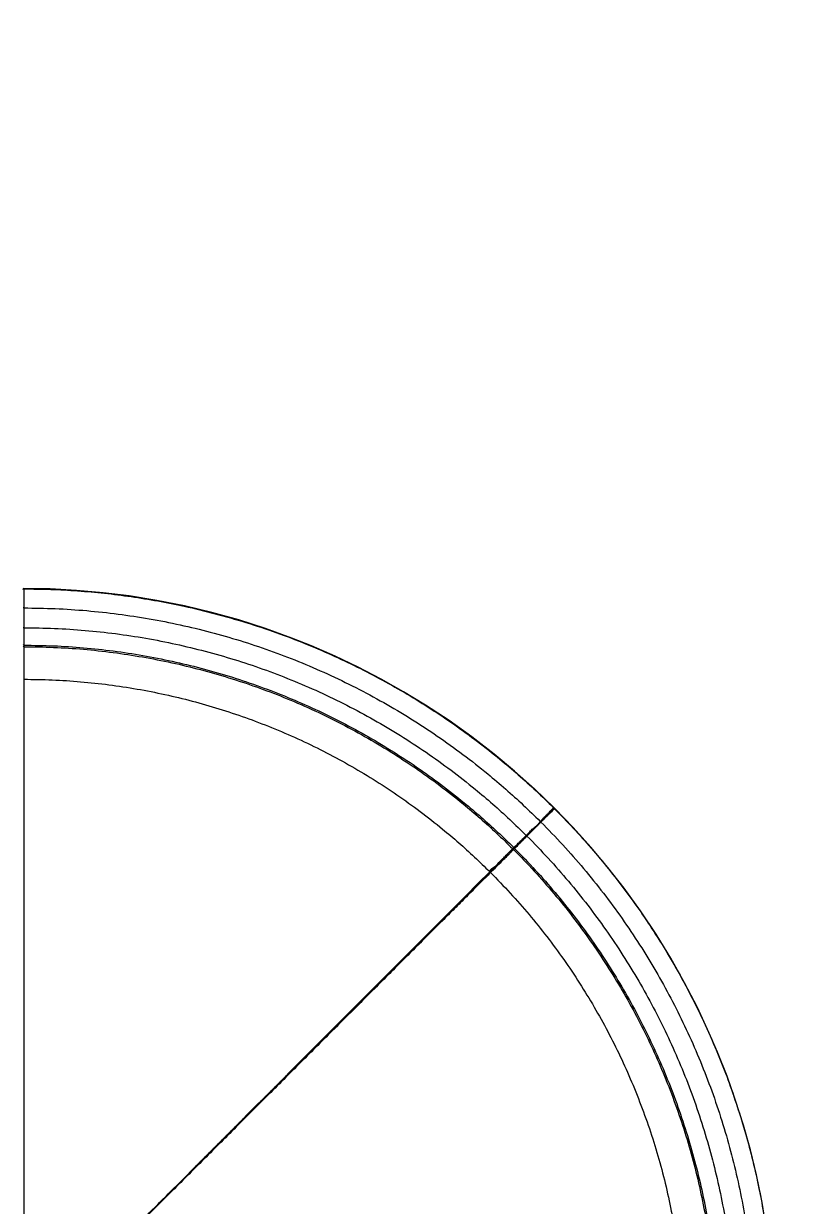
# Model space of a CAD drawing. Header units: millimetres. Extents: x -5906 to 5457, y -5155 to 4356.
# Drawn here: x -1905 to -1125, y 1085 to 2281 of the extents above; entities that cross this region are included whole.
import ezdxf

# ---------------------------------------------------------------- set-up
doc = ezdxf.new("R2010")
doc.units = ezdxf.units.MM
for name, color, linetype in [('DIKOM_ОБЪЕКТ', 7, 'Continuous'), ('DIKOM_РАЗМЕР_ЗОНА', 7, 'Continuous'), ('DIKOM_РАЗМЕР_ОБЪЕКТА', 7, 'Continuous')]:
    doc.layers.add(name, color=color, linetype=linetype)
doc.styles.add('style1', font='arial.ttf', dxfattribs={"width": 0.8})
doc.dimstyles.new('1-50', dxfattribs={"dimtxt": 300, "dimasz": 200, "dimexe": 100, "dimexo": 0, "dimgap": 100, "dimtad": 1, "dimtxsty": 'style1', "dimcen": 200, "dimclrd": 7, "dimclre": 7, "dimclrt": 7, "dimadec": 1, "dimazin": 2, "dimtfac": 1, "dimtmove": 0, "dimatfit": 2, "dimfxl": 0, "dimlwd": 25, "dimlwe": 18, "dimarcsym": 0})

# ---------------------------------------------------------------- blocks, each defined once
blk = doc.blocks.new('*D9')
at = {"layer": 'Defpoints', "color": 0, "transparency": 16777216}
for p in [(744.7, 2856.5), (-4941.7, -2428.9), (82.6, -2428.9)]:
    blk.add_point(p, dxfattribs=at)
at = {"layer": 'DIKOM_РАЗМЕР_ОБЪЕКТА', "color": 7, "lineweight": 18, "transparency": 16777216}
for p, q in [((744.7, 2856.5), (-5041.7, 2856.5)), ((82.6, -2428.9), (-5041.7, -2428.9))]:
    blk.add_line(p, q, dxfattribs=at)
at = {"layer": 'DIKOM_РАЗМЕР_ОБЪЕКТА', "color": 7, "lineweight": 25, "transparency": 16777216}
blk.add_line((-4941.7, 2656.5), (-4941.7, -2228.9), dxfattribs=at)
at = {"layer": 'DIKOM_РАЗМЕР_ОБЪЕКТА', "color": 7, "transparency": 16777216}
for points in [[(-4975.1, 2656.5), (-4908.4, 2656.5), (-4941.7, 2856.5)], [(-4975.1, -2228.9), (-4908.4, -2228.9), (-4941.7, -2428.9)]]:
    blk.add_solid(points, dxfattribs=at)
at = {"layer": 'DIKOM_РАЗМЕР_ОБЪЕКТА', "color": 7, "transparency": 16777216, "insert": (-5195, 213.8), "char_height": 300, "attachment_point": 5, "rotation": 90, "style": 'style1'}
blk.add_mtext('5300', dxfattribs=at)
blk = doc.blocks.new('*D10')
at = {"layer": 'Defpoints', "color": 0, "transparency": 16777216}
for p in [(394.7, 4356.5), (-5455.8, -3928.9), (81.8, -3928.9)]:
    blk.add_point(p, dxfattribs=at)
at = {"layer": 'DIKOM_РАЗМЕР_ЗОНА', "color": 7, "lineweight": 18, "transparency": 16777216}
for p, q in [((394.7, 4356.5), (-5555.8, 4356.5)), ((81.8, -3928.9), (-5555.8, -3928.9))]:
    blk.add_line(p, q, dxfattribs=at)
at = {"layer": 'DIKOM_РАЗМЕР_ЗОНА', "color": 7, "lineweight": 25, "transparency": 16777216}
blk.add_line((-5455.8, 4156.5), (-5455.8, -3728.9), dxfattribs=at)
at = {"layer": 'DIKOM_РАЗМЕР_ЗОНА', "color": 7, "transparency": 16777216}
for points in [[(-5489.1, 4156.5), (-5422.5, 4156.5), (-5455.8, 4356.5)], [(-5489.1, -3728.9), (-5422.5, -3728.9), (-5455.8, -3928.9)]]:
    blk.add_solid(points, dxfattribs=at)
at = {"layer": 'DIKOM_РАЗМЕР_ЗОНА', "color": 7, "transparency": 16777216, "insert": (-5709.1, 213.8), "char_height": 300, "attachment_point": 5, "rotation": 90, "style": 'style1'}
blk.add_mtext('8300', dxfattribs=at)

msp = doc.modelspace()

# ---------------------------------------------------------------- linework, layer by layer
at = {"layer": 'DIKOM_ОБЪЕКТ', "color": 7, "linetype": 'Continuous', "lineweight": 15}
for p, q in [((-1905.039, 1708.624), (-1905.74, 1707.994)), ((-1905.039, 1708.988), (-1905.039, 1708.624)), ((-1905.039, 1689.34), (-1905.78, 1689.339)), ((-1905.039, 1689.34), (-1905.039, 1669.34)), ((-1905.039, 1669.34), (-1905.778, 1669.339)), ((-1905.039, 1651.655), (-1905.768, 1652.309)), ((-1905.039, 1650.128), (-1905.764, 1650.778)), ((-1905.039, 1651.655), (-1905.039, 1650.128)), ((-1369.09, 1486.473), (-1368.825, 1486.739)), ((-1368.144, 1486.235), (-1369.085, 1486.286)), ((-1381.78, 1472.599), (-1382.305, 1473.123)), ((-1396.449, 1458.975), (-1396.449, 1458.976)), ((-1395.922, 1458.457), (-1396.445, 1458.979)), ((-1408.427, 1445.952), (-1408.48, 1446.93)), ((-1409.73, 1445.841), (-1409.707, 1445.864)), ((-1409.507, 1444.872), (-1409.56, 1445.844)), ((-1408.427, 1445.952), (-1409.507, 1444.872)), ((-1433.075, 1422.447), (-1430.785, 1424.704))]:
    msp.add_line(p, q, dxfattribs=at)
at = {"layer": 'DIKOM_ОБЪЕКТ', "color": 7, "linetype": 'Continuous', "lineweight": 15, "flags": 128}
for points in [[(-1368.833, 1487.437), (-1388.316, 1506.172), (-1408.46, 1524.208), (-1429.225, 1541.512), (-1451.687, 1558.878), (-1474.789, 1575.398), (-1498.484, 1591.04), (-1520.723, 1604.599), (-1543.434, 1617.397), (-1566.576, 1629.415), (-1590.109, 1640.63), (-1613.993, 1651.022), (-1633.74, 1658.891), (-1660.445, 1668.533), (-1687.5, 1677.173), (-1714.85, 1684.795), (-1742.466, 1691.388), (-1770.318, 1696.946), (-1798.349, 1701.459), (-1824.896, 1704.748), (-1851.559, 1707.101), (-1878.289, 1708.516), (-1905.039, 1708.988), (-1905.039, 1708.988)], [(-1367.886, 1486.492), (-1368.031, 1486.348), (-1368.144, 1486.235)], [(-1153.462, 1059.78), (-1158.116, 1087.798), (-1163.811, 1115.612), (-1169.949, 1140.926), (-1176.958, 1166.035), (-1184.824, 1190.896), (-1193.534, 1215.467), (-1203.074, 1239.704), (-1211.474, 1259.232), (-1223.539, 1284.932), (-1236.56, 1310.173), (-1250.51, 1334.901), (-1265.376, 1359.09), (-1281.14, 1382.715), (-1297.769, 1405.727), (-1314.216, 1426.825), (-1331.405, 1447.342), (-1349.305, 1467.243), (-1367.886, 1486.492), (-1367.886, 1486.492), (-1367.886, 1486.492)], [(-1381.78, 1472.599), (-1389.699, 1464.68), (-1395.922, 1458.457)], [(-1758.959, 1096.39), (-1744.906, 1110.494), (-1730.772, 1124.676), (-1716.595, 1138.898), (-1702.381, 1153.152), (-1688.115, 1167.457), (-1673.85, 1181.759), (-1659.623, 1196.02), (-1645.471, 1210.205), (-1631.437, 1224.268), (-1617.515, 1238.22), (-1603.687, 1252.076), (-1590.007, 1265.782), (-1576.509, 1279.304), (-1563.231, 1292.606), (-1546.789, 1309.077), (-1530.758, 1325.135), (-1515.183, 1340.734), (-1500.109, 1355.835), (-1485.574, 1370.392), (-1471.619, 1384.369), (-1458.285, 1397.725), (-1445.606, 1410.426), (-1433.634, 1422.419), (-1433.634, 1422.419), (-1433.634, 1422.419)], [(-1433.054, 1422.425), (-1433.058, 1422.42), (-1433.085, 1422.39)]]:
    msp.add_lwpolyline(points, dxfattribs=at)
at = {"layer": 'DIKOM_ОБЪЕКТ', "color": 7, "linetype": 'Continuous', "lineweight": 15}
for centre, radius, start, end in [((-1117.695, 1236.1), 355.303, 134.9773, 135.035974), ((-1484.706, 1371.148), 144.516, 44.880581, 45.029281), ((-1355.418, 1500.194), 58.159, 224.765161, 225.130712), ((-1561.405, 1294.319), 233.076, 44.947809, 45.039201), ((-1569.131, 1605.977), 225.447, 314.733297, 315.121113), ((-1410.108, 1446.178), 0.5, 225.386906, 288.515309), ((-1410.109, 1446.178), 0.5, 288.536373, 321.776104), ((-1433.342, 1422.736), 0.431, 227.404771, 306.525219)]:
    msp.add_arc(centre, radius, start, end, dxfattribs=at)
for points, knots in [([(-1905.039, 1708.988), (-1905.047, 1708.982), (-1905.064, 1708.969), (-1905.199, 1708.851), (-1905.428, 1708.649), (-1905.697, 1708.409), (-1905.905, 1708.223), (-1905.979, 1708.157)], [0, 0, 0, 0, 0.18484881, 0.36981723, 0.55184818, 0.84057195, 1, 1, 1, 1]), ([(-1905.039, 1708.624), (-1905.039, 1708.542), (-1905.039, 1708.374), (-1905.039, 1707.261), (-1905.039, 1705.46), (-1905.039, 1702.951), (-1905.039, 1699.887), (-1905.039, 1696.462), (-1905.039, 1692.904), (-1905.039, 1690.505), (-1905.039, 1689.34)], [0, 0, 0, 0, 0.1167052, 0.24023906, 0.36878896, 0.50000153, 0.63121211, 0.75975987, 0.8832973, 1, 1, 1, 1]), ([(-1905.039, 1708.624), (-1895.948, 1708.529), (-1877.766, 1708.341), (-1850.529, 1706.817), (-1823.36, 1704.385), (-1796.301, 1700.961), (-1769.378, 1696.572), (-1741.041, 1690.9), (-1711.364, 1683.742), (-1680.459, 1674.888), (-1649.953, 1664.733), (-1620.981, 1653.706), (-1593.527, 1641.978), (-1567.578, 1629.712), (-1542.108, 1616.474), (-1517.157, 1602.283), (-1492.761, 1587.159), (-1468.952, 1571.124), (-1445.77, 1554.201), (-1424.361, 1537.303), (-1404.664, 1520.586), (-1386.535, 1504.242), (-1374.905, 1492.867), (-1369.09, 1487.179)], [0, 0, 0, 0, 0.04583532, 0.09167542, 0.13750602, 0.18334824, 0.22917799, 0.27501937, 0.329035, 0.38306027, 0.43707554, 0.49110095, 0.53932898, 0.58756582, 0.63579683, 0.68403057, 0.73226548, 0.7804952, 0.82873295, 0.87696033, 0.91797828, 0.95898567, 1, 1, 1, 1]), ([(-1905.039, 1689.34), (-1894.407, 1689.208), (-1873.143, 1688.943), (-1841.306, 1686.804), (-1809.588, 1683.394), (-1778.046, 1678.594), (-1746.929, 1672.482), (-1716.283, 1665.09), (-1686.163, 1656.462), (-1656.431, 1646.564), (-1626.95, 1635.344), (-1597.776, 1622.787), (-1568.982, 1608.891), (-1540.812, 1593.762), (-1513.326, 1577.434), (-1486.565, 1559.931), (-1460.591, 1541.291), (-1437.568, 1523.219), (-1417.325, 1506.038), (-1399.612, 1490.066), (-1388.251, 1478.948), (-1382.57, 1473.388)], [0, 0, 0, 0, 0.05498587, 0.10996964, 0.16495732, 0.21993957, 0.2749286, 0.32892796, 0.3829365, 0.43693518, 0.4909441, 0.54604411, 0.60115579, 0.65625534, 0.71136726, 0.76646677, 0.8215787, 0.87667822, 0.91779035, 0.95889155, 1, 1, 1, 1]), ([(-1905.039, 1669.34), (-1905.039, 1668.272), (-1905.039, 1666.072), (-1905.039, 1662.809), (-1905.039, 1659.667), (-1905.039, 1656.857), (-1905.039, 1654.557), (-1905.039, 1652.905), (-1905.039, 1651.884), (-1905.039, 1651.73), (-1905.039, 1651.655)], [0, 0, 0, 0, 0.11670315, 0.24024197, 0.36878822, 0.49999878, 0.63121137, 0.7597612, 0.88329495, 1, 1, 1, 1]), ([(-1905.039, 1669.34), (-1894.694, 1669.211), (-1874.005, 1668.954), (-1843.028, 1666.873), (-1812.168, 1663.555), (-1781.479, 1658.884), (-1751.202, 1652.938), (-1721.384, 1645.746), (-1692.079, 1637.35), (-1663.151, 1627.721), (-1634.466, 1616.803), (-1606.08, 1604.585), (-1578.065, 1591.065), (-1550.656, 1576.345), (-1523.912, 1560.458), (-1497.876, 1543.429), (-1472.603, 1525.292), (-1450.204, 1507.711), (-1430.513, 1490.997), (-1413.284, 1475.463), (-1402.234, 1464.649), (-1396.708, 1459.242)], [0, 0, 0, 0, 0.0549881, 0.10997417, 0.16496449, 0.21994878, 0.27494054, 0.32894208, 0.38295292, 0.43695385, 0.49096525, 0.5460678, 0.60118173, 0.65628372, 0.7113981, 0.76649995, 0.82161432, 0.87671625, 0.91781567, 0.95890425, 1, 1, 1, 1]), ([(-1905.039, 1651.655), (-1894.948, 1651.53), (-1874.767, 1651.278), (-1844.551, 1649.248), (-1814.449, 1646.012), (-1784.513, 1641.456), (-1754.981, 1635.656), (-1725.895, 1628.64), (-1697.309, 1620.451), (-1669.092, 1611.058), (-1641.112, 1600.408), (-1613.423, 1588.491), (-1586.096, 1575.303), (-1559.361, 1560.944), (-1533.274, 1545.448), (-1507.876, 1528.836), (-1483.225, 1511.145), (-1461.399, 1494.014), (-1442.234, 1477.749), (-1425.49, 1462.657), (-1414.749, 1452.153), (-1409.378, 1446.9)], [0, 0, 0, 0, 0.0550141, 0.11002614, 0.16504222, 0.22005257, 0.2750703, 0.32909731, 0.38313358, 0.4371598, 0.49119662, 0.54632498, 0.60146504, 0.65659291, 0.71173336, 0.76686093, 0.82200132, 0.87712923, 0.91809094, 0.95904204, 1, 1, 1, 1]), ([(-1905.039, 1650.128), (-1894.97, 1650.002), (-1874.833, 1649.752), (-1844.683, 1647.726), (-1814.646, 1644.496), (-1784.775, 1639.95), (-1755.307, 1634.163), (-1726.285, 1627.163), (-1697.761, 1618.991), (-1669.605, 1609.618), (-1641.686, 1598.992), (-1614.057, 1587.101), (-1586.79, 1573.941), (-1560.112, 1559.614), (-1534.083, 1544.151), (-1508.74, 1527.576), (-1484.143, 1509.923), (-1462.364, 1492.829), (-1443.242, 1476.601), (-1426.536, 1461.543), (-1415.819, 1451.063), (-1410.459, 1445.822)], [0, 0, 0, 0, 0.05501467, 0.11002707, 0.16504389, 0.22005478, 0.27507304, 0.32910045, 0.3831371, 0.43716398, 0.49120133, 0.54633023, 0.60147093, 0.6565993, 0.71174029, 0.76686841, 0.82200932, 0.87713778, 0.9180966, 0.95904482, 1, 1, 1, 1]), ([(-1905.039, 1650.128), (-1905.039, 1649.963), (-1905.039, 1649.632), (-1905.039, 1647.86), (-1905.039, 1645.139), (-1905.039, 1641.388), (-1905.039, 1636.675), (-1905.039, 1631.03), (-1905.039, 1624.604), (-1905.039, 1619.653), (-1905.039, 1617.192)], [0, 0, 0, 0, 0.123403628, 0.248165439, 0.373849928, 0.500000007, 0.626149939, 0.751833582, 0.87659573, 1, 1, 1, 1]), ([(-1905.039, 1617.192), (-1905.039, 1612.335), (-1905.039, 1602.548), (-1905.039, 1586.783), (-1905.039, 1570.099), (-1905.039, 1552.441), (-1905.039, 1533.858), (-1905.039, 1514.381), (-1905.039, 1494.058), (-1905.039, 1472.94), (-1905.039, 1451.09), (-1905.039, 1428.576), (-1905.039, 1405.474), (-1905.039, 1381.867), (-1905.039, 1357.841), (-1905.039, 1333.489), (-1905.039, 1308.905), (-1905.039, 1284.185), (-1905.039, 1259.426), (-1905.039, 1234.724), (-1905.039, 1210.175), (-1905.039, 1185.868), (-1905.039, 1162.03), (-1905.039, 1138.737), (-1905.039, 1116.054), (-1905.039, 1093.908), (-1905.039, 1072.354), (-1905.039, 1051.458), (-1905.039, 1031.221), (-1905.039, 1018.202), (-1905.039, 1011.741)], [0, 0, 0, 0, 0.033372542, 0.067258444, 0.101632503, 0.136466531, 0.171729487, 0.207387556, 0.24340452, 0.279741288, 0.316356871, 0.353208092, 0.390249901, 0.4274361, 0.464719029, 0.502050584, 0.539382174, 0.576665134, 0.613851233, 0.650893086, 0.687744304, 0.724359876, 0.760696649, 0.796079917, 0.83111747, 0.865774985, 0.900020204, 0.933823588, 0.967158274, 1, 1, 1, 1]), ([(-1905.039, 1617.192), (-1895.443, 1617.073), (-1876.253, 1616.834), (-1847.52, 1614.903), (-1818.895, 1611.825), (-1790.428, 1607.493), (-1762.344, 1601.978), (-1734.686, 1595.306), (-1707.503, 1587.519), (-1680.67, 1578.587), (-1654.063, 1568.46), (-1627.733, 1557.127), (-1601.747, 1544.586), (-1576.323, 1530.932), (-1551.517, 1516.196), (-1527.366, 1500.4), (-1503.924, 1483.577), (-1483.16, 1467.279), (-1464.921, 1451.799), (-1448.976, 1437.426), (-1438.748, 1427.421), (-1433.634, 1422.419)], [0, 0, 0, 0, 0.05500414, 0.11000626, 0.16501253, 0.22001345, 0.27502125, 0.32903847, 0.38306533, 0.43708192, 0.49110895, 0.54622753, 0.60135787, 0.65647566, 0.71160635, 0.76672412, 0.82185478, 0.87697271, 0.91798676, 0.95898977, 1, 1, 1, 1]), ([(-1382.57, 1473.388), (-1382.57, 1473.388), (-1381.6, 1473.873), (-1380.362, 1475.825), (-1378.01, 1477.906), (-1375.945, 1480.07), (-1374.028, 1481.995), (-1372.375, 1483.689), (-1371.007, 1485.096), (-1369.988, 1486.162), (-1369.253, 1486.953), (-1369.147, 1487.099), (-1369.089, 1487.178)], [0, 0, 0, 0, 0.00000446, 0.10892511, 0.21784904, 0.32680074, 0.43575177, 0.54454765, 0.653342, 0.76198519, 0.87062573, 1, 1, 1, 1]), ([(-1382.305, 1473.123), (-1381.961, 1473.467), (-1381.068, 1474.359), (-1379.613, 1475.817), (-1377.974, 1477.461), (-1376.386, 1479.057), (-1374.898, 1480.554), (-1373.535, 1481.927), (-1372.32, 1483.153), (-1371.272, 1484.215), (-1370.411, 1485.089), (-1369.751, 1485.765), (-1369.3, 1486.237), (-1369.118, 1486.428), (-1369.069, 1486.491), (-1369.054, 1486.51)], [0, 0, 0, 0, 0.05008403, 0.12977684, 0.21367394, 0.29696002, 0.38029034, 0.46401077, 0.5471937, 0.63087006, 0.71423233, 0.7975595, 0.88146036, 0.96310681, 1, 1, 1, 1]), ([(-1368.144, 1486.235), (-1368.202, 1486.177), (-1368.321, 1486.058), (-1369.108, 1485.271), (-1370.381, 1483.998), (-1372.155, 1482.224), (-1374.322, 1480.057), (-1376.744, 1477.635), (-1379.26, 1475.119), (-1380.956, 1473.423), (-1381.78, 1472.599)], [0, 0, 0, 0, 0.11670355, 0.24024009, 0.36878749, 0.50000027, 0.63121306, 0.75976061, 0.88329512, 1, 1, 1, 1]), ([(-1367.886, 1486.492), (-1367.897, 1486.494), (-1367.917, 1486.497), (-1368.097, 1486.509), (-1368.401, 1486.527), (-1368.762, 1486.549), (-1369.04, 1486.564), (-1369.139, 1486.57)], [0, 0, 0, 0, 0.18483845, 0.36984415, 0.55181141, 0.84057752, 1, 1, 1, 1]), ([(-1369.09, 1487.179), (-1369.09, 1487.179), (-1369.09, 1487.179), (-1369.09, 1487.179), (-1369.09, 1487.18)], [0, 0, 0, 0, 0.00144804, 1, 1, 1, 1]), ([(-1368.948, 1486.777), (-1368.947, 1486.823), (-1368.943, 1486.92), (-1368.993, 1487.063), (-1369.058, 1487.141), (-1369.09, 1487.18)], [0, 0, 0, 0, 0.31340186, 0.65674449, 1, 1, 1, 1]), ([(-1369.058, 1486.513), (-1369.033, 1486.546), (-1368.977, 1486.62), (-1368.941, 1486.762), (-1368.944, 1486.914), (-1368.992, 1487.061), (-1369.057, 1487.139), (-1369.089, 1487.178)], [0, 0, 0, 0, 0.17086226, 0.37810097, 0.58535576, 0.79269682, 1, 1, 1, 1]), ([(-1368.833, 1487.437), (-1368.832, 1487.436), (-1368.756, 1487.363), (-1368.662, 1487.197), (-1368.693, 1486.94), (-1368.763, 1486.786), (-1368.824, 1486.739), (-1368.825, 1486.739)], [0, 0, 0, 0, 0.00530262, 0.47959703, 0.80338459, 0.99796664, 1, 1, 1, 1]), ([(-1368.144, 1486.235), (-1361.783, 1479.74), (-1349.059, 1466.75), (-1330.878, 1446.413), (-1313.386, 1425.482), (-1296.673, 1403.927), (-1280.739, 1381.786), (-1264.713, 1357.739), (-1248.79, 1331.692), (-1233.197, 1303.578), (-1218.807, 1274.827), (-1206.117, 1246.543), (-1194.998, 1218.837), (-1185.322, 1191.815), (-1176.673, 1164.444), (-1169.065, 1136.766), (-1162.508, 1108.822), (-1157.011, 1080.648), (-1152.588, 1052.289), (-1149.385, 1025.202), (-1147.323, 999.453), (-1146.282, 981.629), (-1146.132, 971.918), (-1146.107, 970.34)], [0, 0, 0, 0, 0.0474022, 0.09480946, 0.14220678, 0.18961609, 0.23701286, 0.28442106, 0.34028347, 0.39615538, 0.45201717, 0.50788962, 0.55776644, 0.60765222, 0.65753212, 0.70741459, 0.75729857, 0.80717705, 0.85706373, 0.90693984, 0.94936005, 0.99176929, 1, 1, 1, 1]), ([(-1396.708, 1459.242), (-1395.498, 1460.409), (-1393.078, 1462.743), (-1388.986, 1467.716), (-1382.57, 1470.058), (-1382.57, 1473.388), (-1382.57, 1473.388)], [0, 0, 0, 0, 0.25021263, 0.50042946, 0.99999702, 1, 1, 1, 1]), ([(-1396.445, 1458.979), (-1393.822, 1461.623), (-1389.831, 1465.646), (-1385.077, 1470.274), (-1383.074, 1472.438), (-1382.324, 1473.099), (-1382.302, 1473.118)], [0, 0, 0, 0, 0.55862574, 0.84996582, 0.99562638, 1, 1, 1, 1]), ([(-1381.78, 1472.599), (-1374.355, 1464.988), (-1359.507, 1449.765), (-1338.507, 1425.74), (-1318.491, 1400.901), (-1299.582, 1375.203), (-1281.899, 1348.879), (-1265.456, 1321.981), (-1250.26, 1294.582), (-1236.235, 1266.56), (-1223.323, 1237.78), (-1211.572, 1208.271), (-1201.038, 1178.085), (-1191.816, 1147.468), (-1183.927, 1116.486), (-1177.379, 1085.188), (-1172.198, 1053.641), (-1168.68, 1024.582), (-1166.564, 998.118), (-1165.555, 980.924), (-1165.411, 971.659), (-1165.39, 970.34)], [0, 0, 0, 0, 0.056937911, 0.113873718, 0.170813587, 0.227747744, 0.284689336, 0.340605715, 0.39653153, 0.452447126, 0.508373627, 0.565429827, 0.622498101, 0.679553726, 0.736622336, 0.793677906, 0.850746427, 0.907802267, 0.950373811, 0.992934279, 1, 1, 1, 1]), ([(-1409.378, 1446.9), (-1409.378, 1446.9), (-1409.378, 1446.9), (-1409.272, 1446.956), (-1408.915, 1447.279), (-1408.137, 1447.997), (-1407.044, 1449.041), (-1405.626, 1450.415), (-1403.874, 1452.129), (-1401.89, 1454.085), (-1399.814, 1456.144), (-1398.084, 1457.864), (-1397.047, 1458.902), (-1396.712, 1459.238)], [0, 0, 0, 0, 0.00000218, 0.0588776, 0.16737394, 0.27587147, 0.38360872, 0.49134701, 0.61088378, 0.73042702, 0.83921294, 0.94800147, 1, 1, 1, 1]), ([(-1408.717, 1446.858), (-1408.696, 1446.876), (-1408.64, 1446.924), (-1408.4, 1447.145), (-1407.915, 1447.611), (-1407.208, 1448.297), (-1406.31, 1449.177), (-1405.241, 1450.231), (-1404.008, 1451.449), (-1402.64, 1452.804), (-1401.161, 1454.276), (-1399.592, 1455.838), (-1398.011, 1457.413), (-1396.955, 1458.468), (-1396.449, 1458.975)], [0, 0, 0, 0, 0.049451382, 0.13364964, 0.223456862, 0.311039022, 0.397635748, 0.484912482, 0.571466244, 0.658172237, 0.745622825, 0.832456379, 0.919555123, 1, 1, 1, 1]), ([(-1396.712, 1459.238), (-1396.71, 1459.239), (-1396.708, 1459.24), (-1396.708, 1459.242), (-1396.708, 1459.242)], [0, 0, 0, 0, 0.98835216, 1, 1, 1, 1]), ([(-1409.957, 1445.735), (-1409.888, 1445.759), (-1409.749, 1445.807), (-1409.732, 1445.852), (-1409.379, 1446.039), (-1409.036, 1446.462), (-1408.697, 1446.88)], [0, 0, 0, 0, 0.01255837, 0.02502871, 0.03724334, 1, 1, 1, 1]), ([(-1409.379, 1446.9), (-1409.379, 1446.9), (-1409.378, 1446.9), (-1409.378, 1446.9), (-1409.378, 1446.9)], [0, 0, 0, 0, 0.500331, 1, 1, 1, 1]), ([(-1408.722, 1446.863), (-1408.725, 1446.86), (-1408.766, 1446.816), (-1408.88, 1446.772), (-1409.046, 1446.745), (-1409.196, 1446.778), (-1409.306, 1446.835), (-1409.357, 1446.88), (-1409.379, 1446.9)], [0, 0, 0, 0, 0.01703836, 0.25109931, 0.48505149, 0.71893149, 0.87454601, 1, 1, 1, 1]), ([(-1395.922, 1458.457), (-1396.677, 1457.702), (-1398.233, 1456.146), (-1400.541, 1453.839), (-1402.762, 1451.617), (-1404.749, 1449.63), (-1406.375, 1448.004), (-1407.543, 1446.836), (-1408.265, 1446.114), (-1408.374, 1446.005), (-1408.427, 1445.952)], [0, 0, 0, 0, 0.11670471, 0.24024075, 0.36878832, 0.50000059, 0.63121023, 0.75976002, 0.8832942, 1, 1, 1, 1]), ([(-1395.922, 1458.457), (-1388.698, 1451.051), (-1374.251, 1436.24), (-1353.819, 1412.864), (-1334.343, 1388.697), (-1315.945, 1363.693), (-1298.741, 1338.08), (-1282.742, 1311.91), (-1267.957, 1285.251), (-1254.311, 1257.987), (-1241.748, 1229.984), (-1230.315, 1201.273), (-1220.065, 1171.903), (-1211.093, 1142.113), (-1203.416, 1111.969), (-1197.046, 1081.516), (-1192.005, 1050.822), (-1188.581, 1022.552), (-1186.525, 996.808), (-1185.548, 980.268), (-1185.408, 971.44), (-1185.391, 970.34)], [0, 0, 0, 0, 0.05699716, 0.11399244, 0.17099171, 0.22798525, 0.28498623, 0.34096072, 0.39694496, 0.45291888, 0.50890359, 0.56601938, 0.62314713, 0.68026221, 0.73739044, 0.79450539, 0.8516335, 0.90874873, 0.95134977, 0.99393962, 1, 1, 1, 1]), ([(-1433.634, 1422.419), (-1433.634, 1422.419), (-1433.634, 1425.107), (-1427.814, 1427.021), (-1424.388, 1432.061), (-1420.198, 1435.839), (-1416.954, 1439.231), (-1414.262, 1441.919), (-1412.208, 1444.01), (-1410.904, 1445.348), (-1410.459, 1445.822), (-1410.459, 1445.822), (-1410.459, 1445.822)], [0, 0, 0, 0, 0.00000088, 0.11930901, 0.23861791, 0.36189156, 0.48560601, 0.60932034, 0.73259416, 0.86629687, 0.99999938, 1, 1, 1, 1]), ([(-1409.507, 1444.872), (-1409.624, 1444.755), (-1409.857, 1444.522), (-1411.111, 1443.268), (-1413.035, 1441.344), (-1415.687, 1438.692), (-1419.02, 1435.359), (-1423.011, 1431.368), (-1427.556, 1426.824), (-1431.056, 1423.323), (-1432.796, 1421.583)], [0, 0, 0, 0, 0.12340416, 0.2481659, 0.37384967, 0.49999963, 0.62615024, 0.75183411, 0.87659632, 1, 1, 1, 1]), ([(-1409.861, 1445.962), (-1409.942, 1445.88), (-1410.168, 1445.648), (-1411.41, 1444.403), (-1413.429, 1442.378), (-1416.101, 1439.699), (-1419.452, 1436.343), (-1423.45, 1432.34), (-1427.23, 1428.554), (-1429.842, 1425.941), (-1430.774, 1425.008)], [0, 0, 0, 0, 0.08290346, 0.23429931, 0.37157949, 0.50885953, 0.65012991, 0.79140007, 0.92550875, 1, 1, 1, 1]), ([(-1409.507, 1444.872), (-1402.476, 1437.663), (-1388.415, 1423.247), (-1368.528, 1400.496), (-1349.572, 1376.973), (-1331.665, 1352.636), (-1314.92, 1327.707), (-1299.348, 1302.235), (-1284.957, 1276.288), (-1271.675, 1249.751), (-1259.447, 1222.495), (-1248.319, 1194.55), (-1238.344, 1165.964), (-1229.609, 1136.969), (-1222.141, 1107.629), (-1215.928, 1077.99), (-1211.07, 1048.11), (-1208.17, 1025.301), (-1207.157, 1012.453), (-1206.937, 1009.663)], [0, 0, 0, 0, 0.06164584, 0.12328929, 0.18493732, 0.24657907, 0.30822876, 0.36876852, 0.42931867, 0.48985772, 0.5504084, 0.61218223, 0.67396925, 0.73574253, 0.79752989, 0.859303, 0.92109024, 0.98286362, 1, 1, 1, 1]), ([(-1408.427, 1445.952), (-1401.381, 1438.728), (-1387.288, 1424.28), (-1367.358, 1401.479), (-1348.361, 1377.905), (-1330.415, 1353.516), (-1313.633, 1328.532), (-1298.028, 1303.004), (-1283.605, 1277), (-1270.294, 1250.406), (-1258.04, 1223.091), (-1246.888, 1195.084), (-1236.89, 1166.436), (-1228.137, 1137.378), (-1220.653, 1107.974), (-1214.426, 1078.271), (-1209.557, 1048.326), (-1206.647, 1025.423), (-1205.628, 1012.503), (-1205.405, 1009.663)], [0, 0, 0, 0, 0.06162922, 0.12325629, 0.18488767, 0.24651277, 0.308146, 0.36866946, 0.42920339, 0.48972617, 0.55026058, 0.61201784, 0.67378817, 0.73554484, 0.79731566, 0.85907214, 0.92084281, 0.9825996, 1, 1, 1, 1]), ([(-1432.796, 1421.583), (-1436.23, 1418.149), (-1443.151, 1411.228), (-1454.298, 1400.081), (-1466.096, 1388.283), (-1478.582, 1375.797), (-1491.722, 1362.657), (-1505.494, 1348.885), (-1519.865, 1334.514), (-1534.798, 1319.581), (-1550.248, 1304.131), (-1566.168, 1288.211), (-1582.503, 1271.876), (-1599.196, 1255.183), (-1616.185, 1238.194), (-1633.404, 1220.975), (-1650.788, 1203.591), (-1668.268, 1186.111), (-1685.775, 1168.604), (-1703.242, 1151.137), (-1720.601, 1133.778), (-1737.789, 1116.59), (-1754.644, 1099.735), (-1771.115, 1083.264), (-1787.154, 1067.225), (-1802.816, 1051.564), (-1818.049, 1036.33), (-1832.453, 1021.926), (-1841.618, 1012.761), (-1845.973, 1008.406)], [0, 0, 0, 0, 0.03460348, 0.06973934, 0.10538119, 0.14150009, 0.17806364, 0.2150371, 0.25238242, 0.29005957, 0.32802572, 0.3662362, 0.40464429, 0.44320208, 0.48186018, 0.52056877, 0.55927728, 0.59793535, 0.6364931, 0.67490131, 0.71311165, 0.75107803, 0.78875511, 0.82544324, 0.86177323, 0.89770922, 0.93321736, 0.9682677, 1, 1, 1, 1]), ([(-1449.914, 1405.547), (-1449.789, 1405.672), (-1447.867, 1407.596), (-1444.164, 1411.25), (-1439.14, 1416.067), (-1435.403, 1419.758), (-1433.586, 1421.774), (-1433.057, 1422.361)], [0, 0, 0, 0, 0.02110865, 0.32558912, 0.64517893, 0.89666295, 1, 1, 1, 1]), ([(-1432.796, 1421.583), (-1426.096, 1414.713), (-1412.695, 1400.975), (-1393.743, 1379.292), (-1375.678, 1356.875), (-1358.612, 1333.682), (-1342.654, 1309.925), (-1327.814, 1285.65), (-1314.099, 1260.922), (-1301.442, 1235.632), (-1289.789, 1209.658), (-1279.184, 1183.026), (-1269.677, 1155.783), (-1261.353, 1128.151), (-1254.237, 1100.19), (-1248.312, 1071.944), (-1243.694, 1043.468), (-1241.018, 1022.664), (-1240.115, 1011.355), (-1239.978, 1009.631)], [0, 0, 0, 0, 0.06201939, 0.12403642, 0.18605802, 0.24807329, 0.31009672, 0.37100325, 0.43192036, 0.49282618, 0.55374394, 0.61589212, 0.67805368, 0.74020118, 0.80236307, 0.86451043, 0.92667232, 0.98882, 1, 1, 1, 1]), ([(-1758.652, 1096.466), (-1757.118, 1098.003), (-1752.714, 1102.418), (-1745.393, 1109.753), (-1736.699, 1118.464), (-1727.969, 1127.21), (-1719.214, 1135.98), (-1710.442, 1144.766), (-1701.661, 1153.56), (-1692.88, 1162.354), (-1684.106, 1171.139), (-1675.347, 1179.91), (-1666.612, 1188.655), (-1657.907, 1197.371), (-1649.242, 1206.045), (-1640.621, 1214.675), (-1632.038, 1223.267), (-1623.487, 1231.827), (-1614.965, 1240.357), (-1606.481, 1248.849), (-1598.042, 1257.296), (-1589.657, 1265.689), (-1581.333, 1274.02), (-1573.079, 1282.282), (-1564.902, 1290.466), (-1556.81, 1298.565), (-1548.813, 1306.569), (-1540.916, 1314.472), (-1533.129, 1322.266), (-1525.457, 1329.944), (-1517.909, 1337.499), (-1510.49, 1344.925), (-1503.201, 1352.219), (-1496.03, 1359.396), (-1488.976, 1366.457), (-1482.041, 1373.397), (-1475.24, 1380.202), (-1468.581, 1386.867), (-1462.072, 1393.381), (-1455.832, 1399.625), (-1451.845, 1403.615), (-1449.914, 1405.547)], [0, 0, 0, 0, 0.01388738, 0.03987333, 0.06588536, 0.09191731, 0.11796259, 0.14401361, 0.17006178, 0.19610024, 0.22212212, 0.24812053, 0.27408994, 0.30002358, 0.3259168, 0.35175057, 0.37756506, 0.40343885, 0.42936518, 0.45533765, 0.48134927, 0.50739272, 0.53346002, 0.55954351, 0.58563518, 0.61172495, 0.63780392, 0.66386436, 0.68989828, 0.7158985, 0.74185787, 0.76776993, 0.79362767, 0.81949095, 0.84547035, 0.87147358, 0.89749293, 0.92352085, 0.94954822, 0.97556633, 1, 1, 1, 1]), ([(-1846.507, 1008.409), (-1846.056, 1008.862), (-1840.558, 1014.395), (-1829.655, 1025.363), (-1814.704, 1040.395), (-1800.365, 1054.807), (-1786.74, 1068.493), (-1772.935, 1082.367), (-1763.641, 1091.673), (-1758.961, 1096.387), (-1758.959, 1096.39)], [0, 0, 0, 0, 0.01647169, 0.20082382, 0.38506335, 0.53851717, 0.69197162, 0.84587465, 0.999911, 1, 1, 1, 1])]:
    msp.add_open_spline(points, degree=3, knots=knots, dxfattribs=at)

# ---------------------------------------------------------------- dimensions: what is measured, and where the dimension line sits
at = {"layer": 'DIKOM_РАЗМЕР_ЗОНА'}
dim = msp.add_linear_dim(base=(-5455.796, -3928.924), p1=(394.723, 4356.47), p2=(81.761, -3928.924), angle=90, text='8300', dimstyle='1-50', dxfattribs=at)
dim.commit()
dim.dimension.update_dxf_attribs({"geometry": '*D10', "text_midpoint": (-5455.796, 213.773), "dimtype": 160})
at = {"layer": 'DIKOM_РАЗМЕР_ОБЪЕКТА'}
dim = msp.add_linear_dim(base=(-4941.747, -2428.924), p1=(744.723, 2856.47), p2=(82.584, -2428.924), angle=90, text='5300', dimstyle='1-50', dxfattribs=at)
dim.commit()
dim.dimension.update_dxf_attribs({"geometry": '*D9', "text_midpoint": (-4941.747, 213.773), "dimtype": 160})

doc.saveas('drawing.dxf')
